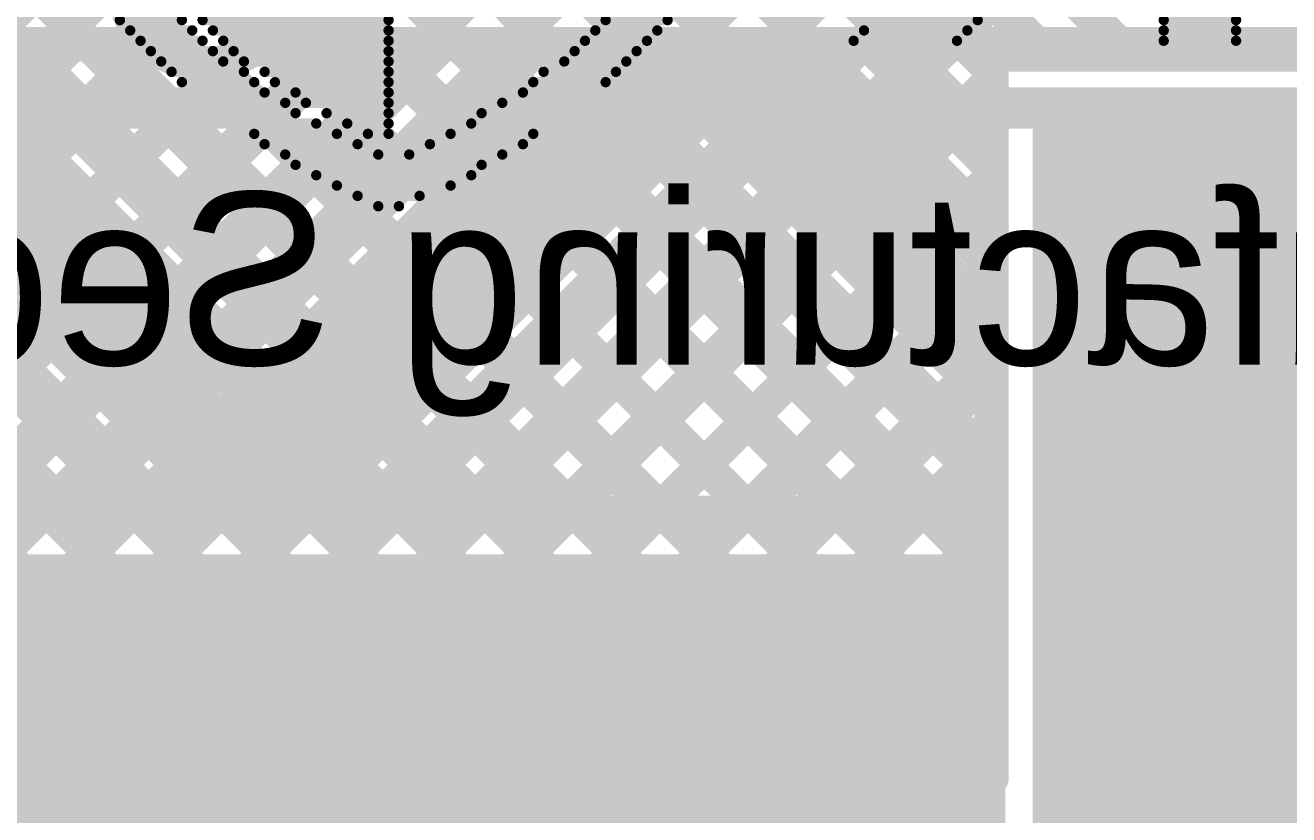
# Model space of a CAD drawing. Header units: millimetres. Extents: x 0.79 to 4.38, y 0.99 to 3.94.
# Drawn here: x 2.3485 to 2.7153, y 1.6804 to 1.9095 of the extents above; entities that cross this region are included whole.
import ezdxf

# ---------------------------------------------------------------- set-up
doc = ezdxf.new("R2010")
doc.units = ezdxf.units.MM
doc.header["$MEASUREMENT"] = 0
for name, color, linetype in [('BottomLayer', 5, 'Continuous'), ('BottomOverlay', 54, 'Continuous'), ('MultiLayer', 9, 'Continuous'), ('TopLayer', 1, 'Continuous'), ('ViaHoleLayer', 16, 'Continuous')]:
    doc.layers.add(name, color=color, linetype=linetype)

msp = doc.modelspace()

# ---------------------------------------------------------------- linework, layer by layer
at = {"layer": 'BottomLayer', "const_width": 0.01}
for points in [[(2.20836, 1.7759), (2.57046, 2.138)], [(2.22055, 1.768), (2.37703, 1.92448)], [(2.35169, 1.91924), (2.50293, 1.768)], [(2.24883, 1.768), (2.38497, 1.90414)], [(2.3054, 1.768), (2.4414, 1.904)], [(2.33369, 1.768), (2.46969, 1.904)], [(2.33755, 1.90509), (2.47464, 1.768)], [(2.36197, 1.768), (2.49797, 1.904)], [(2.39025, 1.768), (2.52625, 1.904)], [(2.4163, 1.904), (3.445, 1.904)], [(2.41854, 1.768), (2.55454, 1.904)], [(2.4235, 1.904), (2.5595, 1.768)], [(2.44682, 1.768), (2.58282, 1.904)], [(2.45178, 1.904), (2.58778, 1.768)], [(2.47511, 1.768), (2.61111, 1.904)], [(2.48006, 1.904), (2.61606, 1.768)], [(2.50835, 1.904), (2.629, 1.78335)], [(2.53663, 1.904), (2.629, 1.81163)], [(2.56492, 1.904), (2.629, 1.83992)], [(2.5932, 1.904), (2.629, 1.8682)], [(2.62149, 1.904), (2.629, 1.89649)], [(2.63639, 1.901), (2.63939, 1.904)], [(2.64977, 1.904), (2.65277, 1.901)], [(2.66468, 1.901), (2.66768, 1.904)], [(2.67805, 1.904), (2.68105, 1.901)], [(2.69296, 1.901), (2.69596, 1.904)], [(2.70634, 1.904), (2.70934, 1.901)], [(2.27712, 1.768), (2.40868, 1.89956)], [(2.629, 1.901), (2.732, 1.901)], [(2.629, 1.768), (2.629, 1.901)], [(2.40102, 1.89819), (2.53121, 1.768)], [(2.50339, 1.768), (2.629, 1.89361)], [(2.32341, 1.89095), (2.44636, 1.768)], [(2.30927, 1.87681), (2.41807, 1.768)], [(2.29512, 1.86267), (2.38979, 1.768)], [(2.53168, 1.768), (2.629, 1.86532)], [(2.28098, 1.84852), (2.36151, 1.768)], [(2.55996, 1.768), (2.629, 1.83704)], [(2.58824, 1.768), (2.629, 1.80876)], [(2.61653, 1.768), (2.629, 1.78047)], [(2.20836, 1.768), (2.543, 1.768)], [(2.543, 1.768), (2.629, 1.768)], [(2.543, 1.768), (2.629, 1.768)]]:
    msp.add_lwpolyline(points, dxfattribs=at)
msp.add_lwpolyline([(2.4163, 1.904, -2.188794), (2.4163, 1.94)], format="xyb", dxfattribs=at)
at = {"layer": 'BottomLayer'}
for points, const_width in [([(2.38247, 1.90414, 1), (2.38747, 1.90414, 1)], 0.005), ([(2.4138, 1.904, 1), (2.4188, 1.904, 1)], 0.005), ([(2.4138, 1.904, 1), (2.4188, 1.904, 1)], 0.005), ([(2.421, 1.904, 1), (2.426, 1.904, 1)], 0.005), ([(2.4389, 1.904, 1), (2.4439, 1.904, 1)], 0.005), ([(2.44928, 1.904, 1), (2.45428, 1.904, 1)], 0.005), ([(2.46719, 1.904, 1), (2.47219, 1.904, 1)], 0.005), ([(2.47756, 1.904, 1), (2.48256, 1.904, 1)], 0.005), ([(2.49547, 1.904, 1), (2.50047, 1.904, 1)], 0.005), ([(2.50585, 1.904, 1), (2.51085, 1.904, 1)], 0.005), ([(2.52375, 1.904, 1), (2.52875, 1.904, 1)], 0.005), ([(2.53413, 1.904, 1), (2.53913, 1.904, 1)], 0.005), ([(2.55204, 1.904, 1), (2.55704, 1.904, 1)], 0.005), ([(2.56242, 1.904, 1), (2.56742, 1.904, 1)], 0.005), ([(2.58032, 1.904, 1), (2.58532, 1.904, 1)], 0.005), ([(2.5907, 1.904, 1), (2.5957, 1.904, 1)], 0.005), ([(2.60861, 1.904, 1), (2.61361, 1.904, 1)], 0.005), ([(2.61899, 1.904, 1), (2.62399, 1.904, 1)], 0.005), ([(2.63689, 1.904, 1), (2.64189, 1.904, 1)], 0.005), ([(2.64727, 1.904, 1), (2.65227, 1.904, 1)], 0.005), ([(2.66518, 1.904, 1), (2.67018, 1.904, 1)], 0.005), ([(2.67555, 1.904, 1), (2.68055, 1.904, 1)], 0.005), ([(2.69346, 1.904, 1), (2.69846, 1.904, 1)], 0.005), ([(2.70384, 1.904, 1), (2.70884, 1.904, 1)], 0.005), ([(2.40618, 1.89956, 1), (2.41118, 1.89956, 1)], 0.005), ([(2.6265, 1.901, 1), (2.6315, 1.901, 1)], 0.005), ([(2.6265, 1.901, 1), (2.6315, 1.901, 1)], 0.005), ([(2.63389, 1.901, 1), (2.63889, 1.901, 1)], 0.005), ([(2.65027, 1.901, 1), (2.65527, 1.901, 1)], 0.005), ([(2.66218, 1.901, 1), (2.66718, 1.901, 1)], 0.005), ([(2.67855, 1.901, 1), (2.68355, 1.901, 1)], 0.005), ([(2.69046, 1.901, 1), (2.69546, 1.901, 1)], 0.005), ([(2.70684, 1.901, 1), (2.71184, 1.901, 1)], 0.005), ([(2.39852, 1.89819, 1), (2.40352, 1.89819, 1)], 0.005), ([(2.6265, 1.89649, 1), (2.6315, 1.89649, 1)], 0.005), ([(2.6265, 1.89361, 1), (2.6315, 1.89361, 1)], 0.005), ([(2.66209, 1.871, 1), (2.67391, 1.871, 1)], 0.01181), ([(2.68809, 1.871, 1), (2.69991, 1.871, 1)], 0.01181), ([(2.6265, 1.8682, 1), (2.6315, 1.8682, 1)], 0.005), ([(2.6265, 1.86532, 1), (2.6315, 1.86532, 1)], 0.005), ([(2.66209, 1.841, 1), (2.67391, 1.841, 1)], 0.01181), ([(2.68809, 1.841, 1), (2.69991, 1.841, 1)], 0.01181), ([(2.6265, 1.83992, 1), (2.6315, 1.83992, 1)], 0.005), ([(2.6265, 1.83704, 1), (2.6315, 1.83704, 1)], 0.005), ([(2.6265, 1.81163, 1), (2.6315, 1.81163, 1)], 0.005), ([(2.6265, 1.80876, 1), (2.6315, 1.80876, 1)], 0.005), ([(2.6265, 1.78335, 1), (2.6315, 1.78335, 1)], 0.005), ([(2.6265, 1.78047, 1), (2.6315, 1.78047, 1)], 0.005), ([(2.35901, 1.768, 1), (2.36401, 1.768, 1)], 0.005), ([(2.35947, 1.768, 1), (2.36447, 1.768, 1)], 0.005), ([(2.38729, 1.768, 1), (2.39229, 1.768, 1)], 0.005), ([(2.38775, 1.768, 1), (2.39275, 1.768, 1)], 0.005), ([(2.41557, 1.768, 1), (2.42057, 1.768, 1)], 0.005), ([(2.41604, 1.768, 1), (2.42104, 1.768, 1)], 0.005), ([(2.44386, 1.768, 1), (2.44886, 1.768, 1)], 0.005), ([(2.44432, 1.768, 1), (2.44932, 1.768, 1)], 0.005), ([(2.47214, 1.768, 1), (2.47714, 1.768, 1)], 0.005), ([(2.47261, 1.768, 1), (2.47761, 1.768, 1)], 0.005), ([(2.50043, 1.768, 1), (2.50543, 1.768, 1)], 0.005), ([(2.50089, 1.768, 1), (2.50589, 1.768, 1)], 0.005), ([(2.52871, 1.768, 1), (2.53371, 1.768, 1)], 0.005), ([(2.52918, 1.768, 1), (2.53418, 1.768, 1)], 0.005), ([(2.5405, 1.768, 1), (2.5455, 1.768, 1)], 0.005), ([(2.5405, 1.768, 1), (2.5455, 1.768, 1)], 0.005), ([(2.5405, 1.768, 1), (2.5455, 1.768, 1)], 0.005), ([(2.557, 1.768, 1), (2.562, 1.768, 1)], 0.005), ([(2.55746, 1.768, 1), (2.56246, 1.768, 1)], 0.005), ([(2.58528, 1.768, 1), (2.59028, 1.768, 1)], 0.005), ([(2.58574, 1.768, 1), (2.59074, 1.768, 1)], 0.005), ([(2.61356, 1.768, 1), (2.61856, 1.768, 1)], 0.005), ([(2.61403, 1.768, 1), (2.61903, 1.768, 1)], 0.005), ([(2.6265, 1.768, 1), (2.6315, 1.768, 1)], 0.005), ([(2.6265, 1.768, 1), (2.6315, 1.768, 1)], 0.005), ([(2.6265, 1.768, 1), (2.6315, 1.768, 1)], 0.005)]:
    msp.add_lwpolyline(points, format="xyb", close=True, dxfattribs=dict(at, const_width=const_width))
for points in [[(2.72, 1.658), (2.72, 1.889), (2.641, 1.658), (2.641, 1.889)], [(2.215, 1.678), (2.633, 1.678), (2.215, 1.756), (2.633, 1.756)], [(2.633, 1.396), (2.633, 1.756), (2.555, 1.396), (2.555, 1.756)], [(2.641, 1.657), (3.07, 1.657), (2.641, 1.756), (3.07, 1.756)]]:
    msp.add_solid(points, dxfattribs=at)
at = {"layer": 'BottomOverlay', "const_width": 0.003}
for points in [[(2.376, 1.911), (2.394, 1.911)], [(2.4, 1.911), (2.454, 1.911)], [(2.517, 1.911), (2.535, 1.911)], [(2.595, 1.911), (2.625, 1.911)], [(2.679, 1.911), (2.7, 1.911)], [(2.379, 1.908), (2.397, 1.908)], [(2.403, 1.908), (2.454, 1.908)], [(2.514, 1.908), (2.532, 1.908)], [(2.592, 1.908), (2.622, 1.908)], [(2.679, 1.908), (2.7, 1.908)], [(2.382, 1.905), (2.4, 1.905)], [(2.385, 1.902), (2.403, 1.902)], [(2.406, 1.905), (2.454, 1.905)], [(2.409, 1.902), (2.454, 1.902)], [(2.508, 1.902), (2.526, 1.902)], [(2.511, 1.905), (2.529, 1.905)], [(2.589, 1.905), (2.619, 1.905)], [(2.679, 1.905), (2.7, 1.905)], [(2.388, 1.899), (2.406, 1.899)], [(2.412, 1.899), (2.454, 1.899)], [(2.505, 1.899), (2.523, 1.899)], [(2.391, 1.896), (2.412, 1.896)], [(2.418, 1.896), (2.454, 1.896)], [(2.499, 1.896), (2.52, 1.896)], [(2.394, 1.893), (2.415, 1.893)], [(2.421, 1.893), (2.454, 1.893)], [(2.496, 1.893), (2.517, 1.893)], [(1.776, 1.89), (2.418, 1.89)], [(2.427, 1.89), (2.454, 1.89)], [(2.493, 1.89), (3.126, 1.89)], [(1.776, 1.887), (2.424, 1.887)], [(1.776, 1.884), (2.427, 1.884)], [(2.43, 1.887), (2.454, 1.887)], [(2.436, 1.884), (2.454, 1.884)], [(2.481, 1.884), (3.126, 1.884)], [(2.487, 1.887), (3.126, 1.887)], [(1.776, 1.881), (2.433, 1.881)], [(2.442, 1.881), (2.454, 1.881)], [(2.478, 1.881), (3.126, 1.881)], [(2.415, 1.878), (2.439, 1.878)], [(2.448, 1.878), (2.454, 1.878)], [(2.472, 1.878), (2.496, 1.878)], [(2.418, 1.875), (2.445, 1.875)], [(2.466, 1.875), (2.493, 1.875)], [(2.424, 1.872), (2.451, 1.872)], [(2.427, 1.869), (2.481, 1.869)], [(2.46, 1.872), (2.487, 1.872)], [(2.433, 1.866), (2.478, 1.866)], [(2.439, 1.863), (2.472, 1.863)], [(2.445, 1.86), (2.463, 1.86)], [(2.451, 1.857), (2.457, 1.857)]]:
    msp.add_lwpolyline(points, dxfattribs=at)
at = {"layer": 'BottomOverlay', "const_width": 0.0015}
for points in [[(2.37525, 1.911, 1), (2.37675, 1.911, 1)], [(2.39325, 1.911, 1), (2.39475, 1.911, 1)], [(2.39925, 1.911, 1), (2.40075, 1.911, 1)], [(2.45325, 1.911, 1), (2.45475, 1.911, 1)], [(2.51625, 1.911, 1), (2.51775, 1.911, 1)], [(2.53425, 1.911, 1), (2.53575, 1.911, 1)], [(2.62425, 1.911, 1), (2.62575, 1.911, 1)], [(2.67825, 1.911, 1), (2.67975, 1.911, 1)], [(2.69925, 1.911, 1), (2.70075, 1.911, 1)], [(2.37825, 1.908, 1), (2.37975, 1.908, 1)], [(2.39625, 1.908, 1), (2.39775, 1.908, 1)], [(2.40225, 1.908, 1), (2.40375, 1.908, 1)], [(2.45325, 1.908, 1), (2.45475, 1.908, 1)], [(2.51325, 1.908, 1), (2.51475, 1.908, 1)], [(2.53125, 1.908, 1), (2.53275, 1.908, 1)], [(2.59125, 1.908, 1), (2.59275, 1.908, 1)], [(2.62125, 1.908, 1), (2.62275, 1.908, 1)], [(2.67825, 1.908, 1), (2.67975, 1.908, 1)], [(2.69925, 1.908, 1), (2.70075, 1.908, 1)], [(2.38125, 1.905, 1), (2.38275, 1.905, 1)], [(2.38425, 1.902, 1), (2.38575, 1.902, 1)], [(2.39925, 1.905, 1), (2.40075, 1.905, 1)], [(2.40225, 1.902, 1), (2.40375, 1.902, 1)], [(2.40525, 1.905, 1), (2.40675, 1.905, 1)], [(2.40825, 1.902, 1), (2.40975, 1.902, 1)], [(2.45325, 1.905, 1), (2.45475, 1.905, 1)], [(2.45325, 1.902, 1), (2.45475, 1.902, 1)], [(2.50725, 1.902, 1), (2.50875, 1.902, 1)], [(2.51025, 1.905, 1), (2.51175, 1.905, 1)], [(2.52525, 1.902, 1), (2.52675, 1.902, 1)], [(2.52825, 1.905, 1), (2.52975, 1.905, 1)], [(2.58825, 1.905, 1), (2.58975, 1.905, 1)], [(2.61825, 1.905, 1), (2.61975, 1.905, 1)], [(2.67825, 1.905, 1), (2.67975, 1.905, 1)], [(2.69925, 1.905, 1), (2.70075, 1.905, 1)], [(2.38725, 1.899, 1), (2.38875, 1.899, 1)], [(2.40525, 1.899, 1), (2.40675, 1.899, 1)], [(2.41125, 1.899, 1), (2.41275, 1.899, 1)], [(2.45325, 1.899, 1), (2.45475, 1.899, 1)], [(2.50425, 1.899, 1), (2.50575, 1.899, 1)], [(2.52225, 1.899, 1), (2.52375, 1.899, 1)], [(2.39025, 1.896, 1), (2.39175, 1.896, 1)], [(2.41125, 1.896, 1), (2.41275, 1.896, 1)], [(2.41725, 1.896, 1), (2.41875, 1.896, 1)], [(2.45325, 1.896, 1), (2.45475, 1.896, 1)], [(2.49825, 1.896, 1), (2.49975, 1.896, 1)], [(2.51925, 1.896, 1), (2.52075, 1.896, 1)], [(2.39325, 1.893, 1), (2.39475, 1.893, 1)], [(2.41425, 1.893, 1), (2.41575, 1.893, 1)], [(2.42025, 1.893, 1), (2.42175, 1.893, 1)], [(2.45325, 1.893, 1), (2.45475, 1.893, 1)], [(2.49525, 1.893, 1), (2.49675, 1.893, 1)], [(2.51625, 1.893, 1), (2.51775, 1.893, 1)], [(2.41725, 1.89, 1), (2.41875, 1.89, 1)], [(2.42625, 1.89, 1), (2.42775, 1.89, 1)], [(2.45325, 1.89, 1), (2.45475, 1.89, 1)], [(2.49225, 1.89, 1), (2.49375, 1.89, 1)], [(2.42325, 1.887, 1), (2.42475, 1.887, 1)], [(2.42625, 1.884, 1), (2.42775, 1.884, 1)], [(2.42925, 1.887, 1), (2.43075, 1.887, 1)], [(2.43525, 1.884, 1), (2.43675, 1.884, 1)], [(2.45325, 1.887, 1), (2.45475, 1.887, 1)], [(2.45325, 1.884, 1), (2.45475, 1.884, 1)], [(2.48025, 1.884, 1), (2.48175, 1.884, 1)], [(2.48625, 1.887, 1), (2.48775, 1.887, 1)], [(2.43225, 1.881, 1), (2.43375, 1.881, 1)], [(2.44125, 1.881, 1), (2.44275, 1.881, 1)], [(2.45325, 1.881, 1), (2.45475, 1.881, 1)], [(2.47725, 1.881, 1), (2.47875, 1.881, 1)], [(2.41425, 1.878, 1), (2.41575, 1.878, 1)], [(2.43825, 1.878, 1), (2.43975, 1.878, 1)], [(2.44725, 1.878, 1), (2.44875, 1.878, 1)], [(2.45325, 1.878, 1), (2.45475, 1.878, 1)], [(2.47125, 1.878, 1), (2.47275, 1.878, 1)], [(2.49525, 1.878, 1), (2.49675, 1.878, 1)], [(2.41725, 1.875, 1), (2.41875, 1.875, 1)], [(2.44425, 1.875, 1), (2.44575, 1.875, 1)], [(2.46525, 1.875, 1), (2.46675, 1.875, 1)], [(2.49225, 1.875, 1), (2.49375, 1.875, 1)], [(2.42325, 1.872, 1), (2.42475, 1.872, 1)], [(2.42625, 1.869, 1), (2.42775, 1.869, 1)], [(2.45025, 1.872, 1), (2.45175, 1.872, 1)], [(2.45925, 1.872, 1), (2.46075, 1.872, 1)], [(2.48025, 1.869, 1), (2.48175, 1.869, 1)], [(2.48625, 1.872, 1), (2.48775, 1.872, 1)], [(2.43225, 1.866, 1), (2.43375, 1.866, 1)], [(2.47725, 1.866, 1), (2.47875, 1.866, 1)], [(2.43825, 1.863, 1), (2.43975, 1.863, 1)], [(2.47125, 1.863, 1), (2.47275, 1.863, 1)], [(2.44425, 1.86, 1), (2.44575, 1.86, 1)], [(2.46225, 1.86, 1), (2.46375, 1.86, 1)], [(2.45025, 1.857, 1), (2.45175, 1.857, 1)], [(2.45625, 1.857, 1), (2.45775, 1.857, 1)]]:
    msp.add_lwpolyline(points, format="xyb", close=True, dxfattribs=at)
at = {"layer": 'MultiLayer', "const_width": 0.01181}
for points in [[(2.66209, 1.871, 1), (2.67391, 1.871, 1)], [(2.68809, 1.871, 1), (2.69991, 1.871, 1)], [(2.66209, 1.841, 1), (2.67391, 1.841, 1)], [(2.68809, 1.841, 1), (2.69991, 1.841, 1)]]:
    msp.add_lwpolyline(points, format="xyb", close=True, dxfattribs=at)
at = {"layer": 'TopLayer', "const_width": 0.01}
for points in [[(1.7858, 2.31259), (2.40739, 1.691)], [(1.7858, 2.28713), (2.38193, 1.691)], [(1.7858, 2.26168), (2.35648, 1.691)], [(2.26043, 1.72586), (2.547, 2.01243)], [(2.51785, 2.01329), (2.63014, 1.901)], [(2.564, 2.00603), (2.66903, 1.901)], [(2.51166, 1.99402), (2.629, 1.87668)], [(2.552, 1.99399), (2.64499, 1.901)], [(2.25103, 1.691), (2.55301, 1.99298)], [(2.49404, 1.98619), (2.629, 1.85122)], [(2.27648, 1.691), (2.56574, 1.98025)], [(2.48188, 1.97289), (2.629, 1.82577)], [(2.30194, 1.691), (2.57846, 1.96752)], [(2.4104, 1.968), (2.629, 1.7494)], [(2.42315, 1.91404), (2.47551, 1.96639)], [(2.43586, 1.968), (2.629, 1.77486)], [(2.46666, 1.96265), (2.629, 1.80031)], [(2.3274, 1.691), (2.59119, 1.9548)], [(2.35285, 1.691), (2.60392, 1.94207)], [(2.37831, 1.691), (2.61665, 1.92934)], [(2.42324, 1.9297), (2.629, 1.72395)], [(2.40376, 1.691), (2.62938, 1.91661)], [(2.41977, 1.90772), (2.629, 1.69849)], [(2.1987, 1.7405), (2.3622, 1.904)], [(2.22416, 1.7405), (2.38653, 1.90287)], [(2.23859, 1.904), (2.38513, 1.904)], [(2.2453, 1.904), (2.4583, 1.691)], [(2.27075, 1.904), (2.48375, 1.691)], [(2.29621, 1.904), (2.50921, 1.691)], [(2.32167, 1.904), (2.53467, 1.691)], [(2.34712, 1.904), (2.56012, 1.691)], [(2.37258, 1.904), (2.58558, 1.691)], [(2.63922, 1.901), (2.6421, 1.90388)], [(2.24764, 1.73852), (2.40868, 1.89956)], [(2.629, 1.901), (2.64499, 1.901)], [(2.629, 1.829), (2.629, 1.901)], [(2.66903, 1.901), (3.614, 1.901)], [(2.22552, 1.89832), (2.43284, 1.691)], [(2.40366, 1.89837), (2.61103, 1.691)], [(2.42922, 1.691), (2.629, 1.89078)], [(2.45467, 1.691), (2.629, 1.86533)], [(2.48013, 1.691), (2.629, 1.83987)], [(2.629, 1.812), (2.629, 1.829)], [(2.629, 1.812), (2.629, 1.829)], [(2.50559, 1.691), (2.629, 1.81441)], [(2.629, 1.691), (2.629, 1.812)], [(2.53104, 1.691), (2.629, 1.78896)], [(2.5565, 1.691), (2.629, 1.7635)], [(2.58195, 1.691), (2.629, 1.73805)], [(2.60741, 1.691), (2.629, 1.71259)], [(1.984, 1.691), (2.629, 1.691)]]:
    msp.add_lwpolyline(points, dxfattribs=at)
msp.add_lwpolyline([(2.42452, 1.922, -0.642551), (2.38513, 1.904)], format="xyb", dxfattribs=at)
at = {"layer": 'TopLayer'}
for points, const_width in [([(2.42065, 1.91404, 1), (2.42565, 1.91404, 1)], 0.005), ([(2.41727, 1.90772, 1), (2.42227, 1.90772, 1)], 0.005), ([(2.34462, 1.904, 1), (2.34962, 1.904, 1)], 0.005), ([(2.3597, 1.904, 1), (2.3647, 1.904, 1)], 0.005), ([(2.37008, 1.904, 1), (2.37508, 1.904, 1)], 0.005), ([(2.38263, 1.904, 1), (2.38763, 1.904, 1)], 0.005), ([(2.38263, 1.904, 1), (2.38763, 1.904, 1)], 0.005), ([(2.38403, 1.90287, 1), (2.38903, 1.90287, 1)], 0.005), ([(2.6396, 1.90388, 1), (2.6446, 1.90388, 1)], 0.005), ([(2.40618, 1.89956, 1), (2.41118, 1.89956, 1)], 0.005), ([(2.6265, 1.901, 1), (2.6315, 1.901, 1)], 0.005), ([(2.6265, 1.901, 1), (2.6315, 1.901, 1)], 0.005), ([(2.62764, 1.901, 1), (2.63264, 1.901, 1)], 0.005), ([(2.63672, 1.901, 1), (2.64172, 1.901, 1)], 0.005), ([(2.64249, 1.901, 1), (2.64749, 1.901, 1)], 0.005), ([(2.64249, 1.901, 1), (2.64749, 1.901, 1)], 0.005), ([(2.66653, 1.901, 1), (2.67153, 1.901, 1)], 0.005), ([(2.66653, 1.901, 1), (2.67153, 1.901, 1)], 0.005), ([(2.40116, 1.89837, 1), (2.40616, 1.89837, 1)], 0.005), ([(2.6265, 1.89078, 1), (2.6315, 1.89078, 1)], 0.005), ([(2.6265, 1.87668, 1), (2.6315, 1.87668, 1)], 0.005), ([(2.66209, 1.871, 1), (2.67391, 1.871, 1)], 0.01181), ([(2.68809, 1.871, 1), (2.69991, 1.871, 1)], 0.01181), ([(2.6265, 1.86533, 1), (2.6315, 1.86533, 1)], 0.005), ([(2.6265, 1.85122, 1), (2.6315, 1.85122, 1)], 0.005), ([(2.66209, 1.841, 1), (2.67391, 1.841, 1)], 0.01181), ([(2.68809, 1.841, 1), (2.69991, 1.841, 1)], 0.01181), ([(2.6265, 1.83987, 1), (2.6315, 1.83987, 1)], 0.005), ([(2.6265, 1.829, 1), (2.6315, 1.829, 1)], 0.005), ([(2.6265, 1.829, 1), (2.6315, 1.829, 1)], 0.005), ([(2.6265, 1.829, 1), (2.6315, 1.829, 1)], 0.005), ([(2.6265, 1.82577, 1), (2.6315, 1.82577, 1)], 0.005), ([(2.6265, 1.81441, 1), (2.6315, 1.81441, 1)], 0.005), ([(2.6265, 1.812, 1), (2.6315, 1.812, 1)], 0.005), ([(2.6265, 1.812, 1), (2.6315, 1.812, 1)], 0.005), ([(2.6265, 1.812, 1), (2.6315, 1.812, 1)], 0.005), ([(2.6265, 1.80031, 1), (2.6315, 1.80031, 1)], 0.005), ([(2.6265, 1.78896, 1), (2.6315, 1.78896, 1)], 0.005), ([(2.6265, 1.77486, 1), (2.6315, 1.77486, 1)], 0.005), ([(2.6265, 1.7635, 1), (2.6315, 1.7635, 1)], 0.005), ([(2.6265, 1.7494, 1), (2.6315, 1.7494, 1)], 0.005), ([(2.6265, 1.73805, 1), (2.6315, 1.73805, 1)], 0.005), ([(2.6265, 1.72395, 1), (2.6315, 1.72395, 1)], 0.005), ([(2.6265, 1.71259, 1), (2.6315, 1.71259, 1)], 0.005), ([(2.6265, 1.69849, 1), (2.6315, 1.69849, 1)], 0.005), ([(2.35035, 1.691, 1), (2.35535, 1.691, 1)], 0.005), ([(2.35398, 1.691, 1), (2.35898, 1.691, 1)], 0.005), ([(2.37581, 1.691, 1), (2.38081, 1.691, 1)], 0.005), ([(2.37943, 1.691, 1), (2.38443, 1.691, 1)], 0.005), ([(2.40126, 1.691, 1), (2.40626, 1.691, 1)], 0.005), ([(2.40489, 1.691, 1), (2.40989, 1.691, 1)], 0.005), ([(2.42672, 1.691, 1), (2.43172, 1.691, 1)], 0.005), ([(2.43034, 1.691, 1), (2.43534, 1.691, 1)], 0.005), ([(2.45217, 1.691, 1), (2.45717, 1.691, 1)], 0.005), ([(2.4558, 1.691, 1), (2.4608, 1.691, 1)], 0.005), ([(2.47763, 1.691, 1), (2.48263, 1.691, 1)], 0.005), ([(2.48125, 1.691, 1), (2.48625, 1.691, 1)], 0.005), ([(2.50309, 1.691, 1), (2.50809, 1.691, 1)], 0.005), ([(2.50671, 1.691, 1), (2.51171, 1.691, 1)], 0.005), ([(2.52854, 1.691, 1), (2.53354, 1.691, 1)], 0.005), ([(2.53217, 1.691, 1), (2.53717, 1.691, 1)], 0.005), ([(2.554, 1.691, 1), (2.559, 1.691, 1)], 0.005), ([(2.55762, 1.691, 1), (2.56262, 1.691, 1)], 0.005), ([(2.57945, 1.691, 1), (2.58445, 1.691, 1)], 0.005), ([(2.58308, 1.691, 1), (2.58808, 1.691, 1)], 0.005), ([(2.60491, 1.691, 1), (2.60991, 1.691, 1)], 0.005), ([(2.60853, 1.691, 1), (2.61353, 1.691, 1)], 0.005), ([(2.6265, 1.691, 1), (2.6315, 1.691, 1)], 0.005), ([(2.6265, 1.691, 1), (2.6315, 1.691, 1)], 0.005)]:
    msp.add_lwpolyline(points, format="xyb", close=True, dxfattribs=dict(at, const_width=const_width))
for points in [[(2.641, 1.824), (3.794, 1.824), (2.641, 1.889), (3.794, 1.889)], [(2.641, 1.817), (2.641, 1.6375), (2.708, 1.817), (2.708, 1.6375)], [(2.69, 1.764), (2.799, 1.764), (2.69, 1.817), (2.799, 1.817)]]:
    msp.add_solid(points, dxfattribs=at)
at = {"layer": 'ViaHoleLayer', "const_width": 0.00591}
for points in [[(2.66505, 1.871, 1), (2.67095, 1.871, 1)], [(2.69105, 1.871, 1), (2.69695, 1.871, 1)], [(2.66505, 1.841, 1), (2.67095, 1.841, 1)], [(2.69105, 1.841, 1), (2.69695, 1.841, 1)]]:
    msp.add_lwpolyline(points, format="xyb", close=True, dxfattribs=at)

# ---------------------------------------------------------------- texts
at = {"layer": 'BottomOverlay', "text_generation_flag": 2}
msp.add_text('Manufacturing Security Solutions for the Self Storage Industry', height=0.05, rotation=360, dxfattribs=at).set_placement((2.88, 1.811))

doc.saveas('drawing.dxf')
